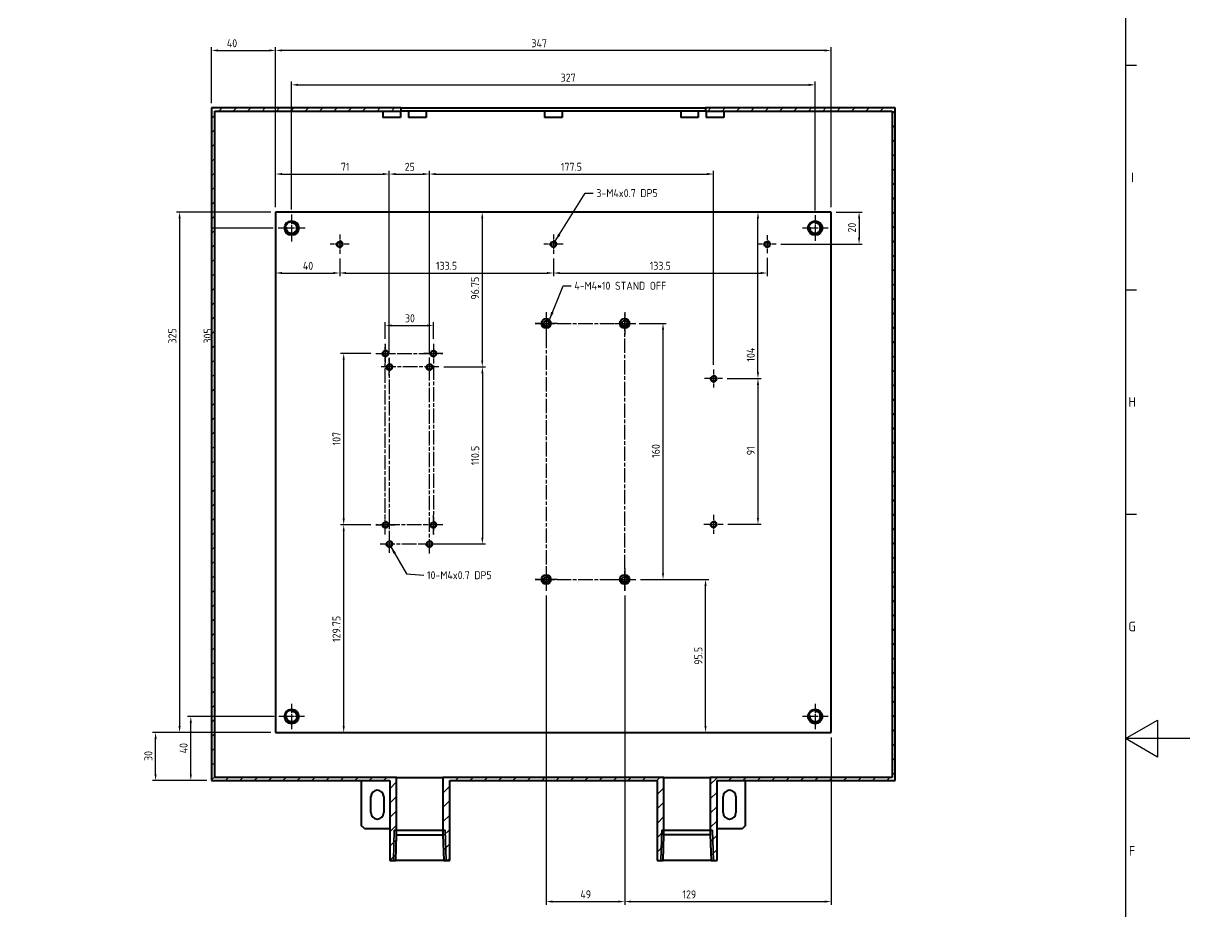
# Model space of a CAD drawing. Header units: millimetres. Extents: x 0 to 2378, y 0 to 1682.
# Drawn here: x 1649 to 2378, y 733 to 1288 of the extents above; entities that cross this region are included whole.
import ezdxf

# ---------------------------------------------------------------- set-up
doc = ezdxf.new("R2010")
doc.units = ezdxf.units.MM
doc.header["$LTSCALE"] = 2
doc.linetypes.add('CHAIN', pattern=[0.3543, 0.2362, -0.0295, 0.0591, -0.0295])
doc.layers.get('0').update_dxf_attribs({"color": 3, "lineweight": 25})
for name, color, linetype, lineweight in [('가시적인 것(ISO)', 3, 'Continuous', 40), ('가시적인 좁은 것(ISO)', 3, 'Continuous', 35), ('경계(ISO)', 7, 'Continuous', 25), ('기호(ISO)', 5, 'Continuous', 25), ('중심 표식(ISO)', 1, 'Continuous', 25), ('중심선(ISO)', 1, 'Continuous', 25), ('치수(ISO)', 2, 'Continuous', 25), ('해치(ISO)', 7, 'Continuous', 18)]:
    doc.layers.add(name, color=color, linetype=linetype, lineweight=lineweight)
doc.styles.add('문자 텍스트_M2B', font='isocp.shx')
doc.styles.add('치수 텍스트_PSTEK_POSCO', font='isocp.shx')
doc.dimstyles.new('치수_PSTEK_POSCO', dxfattribs={"dimscale": 2, "dimtxt": 2.5, "dimasz": 2, "dimexe": 1, "dimexo": 1.5, "dimgap": 1, "dimtad": 1, "dimrnd": 1e-08, "dimdsep": 46, "dimtxsty": '치수 텍스트_PSTEK_POSCO', "dimcen": 0.09, "dimdle": 10, "dimclrd": 7, "dimclre": 7, "dimclrt": 2, "dimadec": 1, "dimazin": 2, "dimtfac": 1, "dimtmove": 0, "dimatfit": 3, "dimfxl": 0, "dimtolj": 1, "dimlwd": -1, "dimlwe": -1, "dimarcsym": 0})
doc.dimstyles.new('치수_PSTEK_POSCO$7', dxfattribs={"dimscale": 2, "dimtxt": 2.5, "dimasz": 2.5, "dimexe": 1, "dimexo": 1.5, "dimgap": 1, "dimtad": 1, "dimrnd": 1e-08, "dimdsep": 46, "dimtxsty": '치수 텍스트_PSTEK_POSCO', "dimcen": 0.09, "dimdle": 10, "dimclrd": 7, "dimclre": 7, "dimclrt": 2, "dimadec": 1, "dimazin": 2, "dimtfac": 1, "dimtmove": 0, "dimatfit": 3, "dimfxl": 0, "dimtolj": 1, "dimlwd": -1, "dimlwe": -1, "dimarcsym": 0})

# ---------------------------------------------------------------- blocks, each defined once
blk = doc.blocks.new('경계 Default Border')
at = {"layer": '경계(ISO)'}
for p, q in [((1169, 630.75), (1172.4, 630.75)), ((1169, 560.67), (1172.4, 560.67)), ((1169, 490.58), (1172.4, 490.58))]:
    blk.add_line(p, q, dxfattribs=at)
at = {"layer": '경계(ISO)', "flags": 128}
for points in [[(20, 20), (20, 821), (1169, 821), (1169, 20), (20, 20)], [(1189, 420.5), (1169, 420.5), (1179, 426.27), (1179, 414.73), (1169, 420.5)]]:
    blk.add_lwpolyline(points, dxfattribs=at)
at = {"layer": '경계(ISO)', "color": 2, "char_height": 3, "attachment_point": 7, "style": '문자 텍스트_M2B'}
for s, insert in [('I', (1170.71, 594.21)), ('H', (1169.88, 524.12)), ('G', (1169.88, 454.01)), ('F', (1170.04, 383.96))]:
    blk.add_mtext(s, dxfattribs=dict(at, insert=insert))
blk = doc.blocks.new('*D27')
at = {"layer": 'Defpoints', "color": 0, "transparency": 16777216}
for p in [(1808.6, 1159.83), (1769.1, 854.83), (1809.1, 854.83)]:
    blk.add_point(p, dxfattribs=at)
at = {"layer": '치수(ISO)', "color": 7, "transparency": 16777216}
for p, q in [((1805.6, 1159.83), (1767.1, 1159.83)), ((1769.1, 1155.83), (1769.1, 858.83)), ((1806.1, 854.83), (1767.1, 854.83))]:
    blk.add_line(p, q, dxfattribs=at)
for points in [[(1768.43, 1155.83), (1769.77, 1155.83), (1769.1, 1159.83)], [(1768.43, 858.83), (1769.77, 858.83), (1769.1, 854.83)]]:
    blk.add_solid(points, dxfattribs=at)
at = {"layer": '치수(ISO)', "color": 2, "transparency": 16777216, "insert": (1764.6, 1087.72), "char_height": 5, "attachment_point": 4, "rotation": 90, "style": '치수 텍스트_PSTEK_POSCO'}
blk.add_mtext('\\A1;305', dxfattribs=at)
blk = doc.blocks.new('*D28')
at = {"layer": 'Defpoints', "color": 0, "transparency": 16777216}
for p in [(1807.1, 1169.83), (1747.1, 844.83), (1807.1, 844.83)]:
    blk.add_point(p, dxfattribs=at)
at = {"layer": '치수(ISO)', "color": 7, "transparency": 16777216}
for p, q in [((1804.1, 1169.83), (1745.1, 1169.83)), ((1747.1, 1165.83), (1747.1, 848.83)), ((1804.1, 844.83), (1745.1, 844.83))]:
    blk.add_line(p, q, dxfattribs=at)
for points in [[(1746.43, 1165.83), (1747.77, 1165.83), (1747.1, 1169.83)], [(1746.43, 848.83), (1747.77, 848.83), (1747.1, 844.83)]]:
    blk.add_solid(points, dxfattribs=at)
at = {"layer": '치수(ISO)', "color": 2, "transparency": 16777216, "insert": (1742.6, 1087.72), "char_height": 5, "attachment_point": 4, "rotation": 90, "style": '치수 텍스트_PSTEK_POSCO'}
blk.add_mtext('\\A1;325', dxfattribs=at)
blk = doc.blocks.new('*D29')
at = {"layer": 'Defpoints', "color": 0, "transparency": 16777216}
for p in [(1754.1, 854.83), (1809.1, 854.83), (1767.1, 814.83)]:
    blk.add_point(p, dxfattribs=at)
at = {"layer": '치수(ISO)', "color": 7, "transparency": 16777216}
for p, q in [((1806.1, 854.83), (1752.1, 854.83)), ((1754.1, 818.83), (1754.1, 850.83)), ((1764.1, 814.83), (1752.1, 814.83))]:
    blk.add_line(p, q, dxfattribs=at)
for points in [[(1753.43, 850.83), (1754.77, 850.83), (1754.1, 854.83)], [(1753.43, 818.83), (1754.77, 818.83), (1754.1, 814.83)]]:
    blk.add_solid(points, dxfattribs=at)
at = {"layer": '치수(ISO)', "color": 2, "transparency": 16777216, "insert": (1749.6, 831.83), "char_height": 5, "attachment_point": 4, "rotation": 90, "style": '치수 텍스트_PSTEK_POSCO'}
blk.add_mtext('\\A1;40', dxfattribs=at)
blk = doc.blocks.new('*D30')
at = {"layer": 'Defpoints', "color": 0, "transparency": 16777216}
for p in [(1732.1, 844.83), (1807.1, 844.83), (1767.1, 814.83)]:
    blk.add_point(p, dxfattribs=at)
at = {"layer": '치수(ISO)', "color": 7, "transparency": 16777216}
for p, q in [((1804.1, 844.83), (1730.1, 844.83)), ((1732.1, 818.83), (1732.1, 840.83)), ((1764.1, 814.83), (1730.1, 814.83))]:
    blk.add_line(p, q, dxfattribs=at)
for points in [[(1731.43, 840.83), (1732.77, 840.83), (1732.1, 844.83)], [(1731.43, 818.83), (1732.77, 818.83), (1732.1, 814.83)]]:
    blk.add_solid(points, dxfattribs=at)
at = {"layer": '치수(ISO)', "color": 2, "transparency": 16777216, "insert": (1727.6, 827.08), "char_height": 5, "attachment_point": 4, "rotation": 90, "style": '치수 텍스트_PSTEK_POSCO'}
blk.add_mtext('\\A1;30', dxfattribs=at)
blk = doc.blocks.new('*D31')
at = {"layer": 'Defpoints', "color": 0, "transparency": 16777216}
for p in [(2144.1, 1249.24), (1817.1, 1168.33), (2144.1, 1167.83)]:
    blk.add_point(p, dxfattribs=at)
at = {"layer": '치수(ISO)', "color": 7, "transparency": 16777216}
for p, q in [((1817.1, 1171.33), (1817.1, 1251.24)), ((1821.1, 1249.24), (2140.1, 1249.24)), ((2144.1, 1170.83), (2144.1, 1251.24))]:
    blk.add_line(p, q, dxfattribs=at)
for points in [[(1821.1, 1249.91), (1821.1, 1248.57), (1817.1, 1249.24)], [(2140.1, 1249.91), (2140.1, 1248.57), (2144.1, 1249.24)]]:
    blk.add_solid(points, dxfattribs=at)
at = {"layer": '치수(ISO)', "color": 2, "transparency": 16777216, "insert": (1985.1, 1253.74), "char_height": 5, "attachment_point": 4, "style": '치수 텍스트_PSTEK_POSCO'}
blk.add_mtext('\\A1;327', dxfattribs=at)
blk = doc.blocks.new('*D32')
at = {"layer": 'Defpoints', "color": 0, "transparency": 16777216}
for p in [(1807.1, 1270.71), (1807.1, 1169.83), (2154.1, 1169.83)]:
    blk.add_point(p, dxfattribs=at)
at = {"layer": '치수(ISO)', "color": 7, "transparency": 16777216}
for p, q in [((1807.1, 1172.83), (1807.1, 1272.71)), ((2150.1, 1270.71), (1811.1, 1270.71)), ((2154.1, 1172.83), (2154.1, 1272.71))]:
    blk.add_line(p, q, dxfattribs=at)
for points in [[(1811.1, 1271.38), (1811.1, 1270.05), (1807.1, 1270.71)], [(2150.1, 1271.38), (2150.1, 1270.05), (2154.1, 1270.71)]]:
    blk.add_solid(points, dxfattribs=at)
at = {"layer": '치수(ISO)', "color": 2, "transparency": 16777216, "insert": (1966.85, 1275.21), "char_height": 5, "attachment_point": 4, "style": '치수 텍스트_PSTEK_POSCO'}
blk.add_mtext('\\A1;347', dxfattribs=at)
blk = doc.blocks.new('*D33')
at = {"layer": 'Defpoints', "color": 0, "transparency": 16777216}
for p in [(1878.1, 1193.56), (1807.1, 1169.83), (1878.1, 1078.7)]:
    blk.add_point(p, dxfattribs=at)
at = {"layer": '치수(ISO)', "color": 7, "transparency": 16777216}
for p, q in [((1807.1, 1172.83), (1807.1, 1195.56)), ((1878.1, 1081.7), (1878.1, 1195.56)), ((1811.1, 1193.56), (1874.1, 1193.56))]:
    blk.add_line(p, q, dxfattribs=at)
for points in [[(1811.1, 1194.22), (1811.1, 1192.89), (1807.1, 1193.56)], [(1874.1, 1194.22), (1874.1, 1192.89), (1878.1, 1193.56)]]:
    blk.add_solid(points, dxfattribs=at)
at = {"layer": '치수(ISO)', "color": 2, "transparency": 16777216, "insert": (1847.85, 1198.06), "char_height": 5, "attachment_point": 4, "style": '치수 텍스트_PSTEK_POSCO'}
blk.add_mtext('\\A1;71', dxfattribs=at)
blk = doc.blocks.new('*D34')
at = {"layer": 'Defpoints', "color": 0, "transparency": 16777216}
for p in [(1903.1, 1193.56), (1878.1, 1078.7), (1903.1, 1079.08)]:
    blk.add_point(p, dxfattribs=at)
at = {"layer": '치수(ISO)', "color": 7, "transparency": 16777216}
for p, q in [((1878.1, 1081.7), (1878.1, 1195.56)), ((1903.1, 1082.08), (1903.1, 1195.56)), ((1882.1, 1193.56), (1899.1, 1193.56))]:
    blk.add_line(p, q, dxfattribs=at)
for points in [[(1882.1, 1194.22), (1882.1, 1192.89), (1878.1, 1193.56)], [(1899.1, 1194.22), (1899.1, 1192.89), (1903.1, 1193.56)]]:
    blk.add_solid(points, dxfattribs=at)
at = {"layer": '치수(ISO)', "color": 2, "transparency": 16777216, "insert": (1887.68, 1198.06), "char_height": 5, "attachment_point": 4, "style": '치수 텍스트_PSTEK_POSCO'}
blk.add_mtext('\\A1;25', dxfattribs=at)
blk = doc.blocks.new('*D35')
at = {"layer": 'Defpoints', "color": 0, "transparency": 16777216}
for p in [(1981.71, 1169.83), (1909.1, 1073.08), (1936.14, 1073.08)]:
    blk.add_point(p, dxfattribs=at)
at = {"layer": '치수(ISO)', "color": 7, "transparency": 16777216}
for p, q in [((1936.14, 1165.83), (1936.14, 1077.08)), ((1912.1, 1073.08), (1938.14, 1073.08))]:
    blk.add_line(p, q, dxfattribs=at)
for points in [[(1935.48, 1165.83), (1936.81, 1165.83), (1936.14, 1169.83)], [(1935.48, 1077.08), (1936.81, 1077.08), (1936.14, 1073.08)]]:
    blk.add_solid(points, dxfattribs=at)
at = {"layer": '치수(ISO)', "color": 2, "transparency": 16777216, "insert": (1931.64, 1115.12), "char_height": 5, "attachment_point": 4, "rotation": 90, "style": '치수 텍스트_PSTEK_POSCO'}
blk.add_mtext('\\A1;96.75', dxfattribs=at)
blk = doc.blocks.new('*D36')
at = {"layer": 'Defpoints', "color": 0, "transparency": 16777216}
for p in [(1909.1, 1073.08), (1903.1, 962.58), (1936.24, 962.58)]:
    blk.add_point(p, dxfattribs=at)
at = {"layer": '치수(ISO)', "color": 7, "transparency": 16777216}
for p, q in [((1912.1, 1073.08), (1938.24, 1073.08)), ((1936.24, 1069.08), (1936.24, 966.58)), ((1906.1, 962.58), (1938.24, 962.58))]:
    blk.add_line(p, q, dxfattribs=at)
for points in [[(1935.57, 1069.08), (1936.9, 1069.08), (1936.24, 1073.08)], [(1935.57, 966.58), (1936.9, 966.58), (1936.24, 962.58)]]:
    blk.add_solid(points, dxfattribs=at)
at = {"layer": '치수(ISO)', "color": 2, "transparency": 16777216, "insert": (1931.74, 1011.72), "char_height": 5, "attachment_point": 4, "rotation": 90, "style": '치수 텍스트_PSTEK_POSCO'}
blk.add_mtext('\\A1;110.5', dxfattribs=at)
blk = doc.blocks.new('*D37')
at = {"layer": 'Defpoints', "color": 0, "transparency": 16777216}
for p in [(2086.22, 1065.83), (2086.6, 974.83), (2108.36, 974.83)]:
    blk.add_point(p, dxfattribs=at)
at = {"layer": '치수(ISO)', "color": 7, "transparency": 16777216}
for p, q in [((2089.22, 1065.83), (2110.36, 1065.83)), ((2108.36, 1061.83), (2108.36, 978.83)), ((2089.6, 974.83), (2110.36, 974.83))]:
    blk.add_line(p, q, dxfattribs=at)
for points in [[(2107.69, 1061.83), (2109.02, 1061.83), (2108.36, 1065.83)], [(2107.69, 978.83), (2109.02, 978.83), (2108.36, 974.83)]]:
    blk.add_solid(points, dxfattribs=at)
at = {"layer": '치수(ISO)', "color": 2, "transparency": 16777216, "insert": (2103.86, 1017.97), "char_height": 5, "attachment_point": 4, "rotation": 90, "style": '치수 텍스트_PSTEK_POSCO'}
blk.add_mtext('\\A1;91', dxfattribs=at)
blk = doc.blocks.new('*D38')
at = {"layer": 'Defpoints', "color": 0, "transparency": 16777216}
for p in [(2103.01, 1169.83), (2108.36, 1169.83), (2086.22, 1065.83)]:
    blk.add_point(p, dxfattribs=at)
at = {"layer": '치수(ISO)', "color": 7, "transparency": 16777216}
for p, q in [((2108.36, 1069.83), (2108.36, 1165.83)), ((2089.22, 1065.83), (2110.36, 1065.83))]:
    blk.add_line(p, q, dxfattribs=at)
for points in [[(2107.69, 1165.83), (2109.02, 1165.83), (2108.36, 1169.83)], [(2107.69, 1069.83), (2109.02, 1069.83), (2108.36, 1065.83)]]:
    blk.add_solid(points, dxfattribs=at)
at = {"layer": '치수(ISO)', "color": 2, "transparency": 16777216, "insert": (2103.86, 1076.4), "char_height": 5, "attachment_point": 4, "rotation": 90, "style": '치수 텍스트_PSTEK_POSCO'}
blk.add_mtext('\\A1;104', dxfattribs=at)
blk = doc.blocks.new('*D39')
at = {"layer": 'Defpoints', "color": 0, "transparency": 16777216}
for p in [(2080.6, 1193.56), (1903.1, 1079.08), (2080.6, 1071.45)]:
    blk.add_point(p, dxfattribs=at)
at = {"layer": '치수(ISO)', "color": 7, "transparency": 16777216}
for p, q in [((1903.1, 1082.08), (1903.1, 1195.56)), ((2080.6, 1074.45), (2080.6, 1195.56)), ((1907.1, 1193.56), (2076.6, 1193.56))]:
    blk.add_line(p, q, dxfattribs=at)
for points in [[(1907.1, 1194.22), (1907.1, 1192.89), (1903.1, 1193.56)], [(2076.6, 1194.22), (2076.6, 1192.89), (2080.6, 1193.56)]]:
    blk.add_solid(points, dxfattribs=at)
at = {"layer": '치수(ISO)', "color": 2, "transparency": 16777216, "insert": (1985.25, 1198.06), "char_height": 5, "attachment_point": 4, "style": '치수 텍스트_PSTEK_POSCO'}
blk.add_mtext('\\A1;177.5', dxfattribs=at)
blk = doc.blocks.new('*D40')
at = {"layer": 'Defpoints', "color": 0, "transparency": 16777216}
for p in [(1807.1, 1270.71), (1767.1, 1234.83), (1807.1, 1169.83)]:
    blk.add_point(p, dxfattribs=at)
at = {"layer": '치수(ISO)', "color": 7, "transparency": 16777216}
for p, q in [((1767.1, 1237.83), (1767.1, 1272.71)), ((1771.1, 1270.71), (1803.1, 1270.71)), ((1807.1, 1172.83), (1807.1, 1272.71))]:
    blk.add_line(p, q, dxfattribs=at)
for points in [[(1771.1, 1271.38), (1771.1, 1270.05), (1767.1, 1270.71)], [(1803.1, 1271.38), (1803.1, 1270.05), (1807.1, 1270.71)]]:
    blk.add_solid(points, dxfattribs=at)
at = {"layer": '치수(ISO)', "color": 2, "transparency": 16777216, "insert": (1776.6, 1275.21), "char_height": 5, "attachment_point": 4, "style": '치수 텍스트_PSTEK_POSCO'}
blk.add_mtext('\\A1;40', dxfattribs=at)
blk = doc.blocks.new('*D74')
at = {"layer": 'Defpoints', "color": 0, "transparency": 16777216}
for p in [(1976.1, 933.38), (2025.1, 933.38), (2025.1, 739.27)]:
    blk.add_point(p, dxfattribs=at)
at = {"layer": '치수(ISO)', "color": 7, "transparency": 16777216}
for p, q in [((1976.1, 930.38), (1976.1, 737.27)), ((2025.1, 930.38), (2025.1, 737.27)), ((1980.1, 739.27), (2021.1, 739.27))]:
    blk.add_line(p, q, dxfattribs=at)
for points in [[(1980.1, 739.94), (1980.1, 738.61), (1976.1, 739.27)], [(2021.1, 739.94), (2021.1, 738.61), (2025.1, 739.27)]]:
    blk.add_solid(points, dxfattribs=at)
at = {"layer": '치수(ISO)', "color": 2, "transparency": 16777216, "insert": (1997.42, 743.77), "char_height": 5, "attachment_point": 4, "style": '치수 텍스트_PSTEK_POSCO'}
blk.add_mtext('\\A1;49', dxfattribs=at)
blk = doc.blocks.new('*D75')
at = {"layer": 'Defpoints', "color": 0, "transparency": 16777216}
for p in [(2025.1, 933.38), (2154.1, 844.83), (2154.1, 739.27)]:
    blk.add_point(p, dxfattribs=at)
at = {"layer": '치수(ISO)', "color": 7, "transparency": 16777216}
for p, q in [((2025.1, 930.38), (2025.1, 737.27)), ((2154.1, 841.83), (2154.1, 737.27)), ((2029.1, 739.27), (2150.1, 739.27))]:
    blk.add_line(p, q, dxfattribs=at)
for points in [[(2029.1, 739.94), (2029.1, 738.61), (2025.1, 739.27)], [(2150.1, 739.94), (2150.1, 738.61), (2154.1, 739.27)]]:
    blk.add_solid(points, dxfattribs=at)
at = {"layer": '치수(ISO)', "color": 2, "transparency": 16777216, "insert": (2061.17, 743.77), "char_height": 5, "attachment_point": 4, "style": '치수 텍스트_PSTEK_POSCO'}
blk.add_mtext('\\A1;129', dxfattribs=at)
blk = doc.blocks.new('*D76')
at = {"layer": 'Defpoints', "color": 0, "transparency": 16777216}
for p in [(2032.05, 940.33), (2075.6, 940.33), (2075.6, 844.83)]:
    blk.add_point(p, dxfattribs=at)
at = {"layer": '치수(ISO)', "color": 7, "transparency": 16777216}
for p, q in [((2035.05, 940.33), (2077.6, 940.33)), ((2075.6, 848.83), (2075.6, 936.33))]:
    blk.add_line(p, q, dxfattribs=at)
for points in [[(2074.94, 936.33), (2076.27, 936.33), (2075.6, 940.33)], [(2074.94, 848.83), (2076.27, 848.83), (2075.6, 844.83)]]:
    blk.add_solid(points, dxfattribs=at)
at = {"layer": '치수(ISO)', "color": 2, "transparency": 16777216, "insert": (2071.1, 887.12), "char_height": 5, "attachment_point": 4, "rotation": 90, "style": '치수 텍스트_PSTEK_POSCO'}
blk.add_mtext('\\A1;95.5', dxfattribs=at)
blk = doc.blocks.new('*D77')
at = {"layer": 'Defpoints', "color": 0, "transparency": 16777216}
for p in [(2031.1, 1100.33), (2049.05, 1100.33), (2032.05, 940.33)]:
    blk.add_point(p, dxfattribs=at)
at = {"layer": '치수(ISO)', "color": 7, "transparency": 16777216}
for p, q in [((2034.1, 1100.33), (2051.05, 1100.33)), ((2049.05, 944.33), (2049.05, 1096.33)), ((2035.05, 940.33), (2051.05, 940.33))]:
    blk.add_line(p, q, dxfattribs=at)
for points in [[(2048.38, 1096.33), (2049.71, 1096.33), (2049.05, 1100.33)], [(2048.38, 944.33), (2049.71, 944.33), (2049.05, 940.33)]]:
    blk.add_solid(points, dxfattribs=at)
at = {"layer": '치수(ISO)', "color": 2, "transparency": 16777216, "insert": (2044.55, 1016.33), "char_height": 5, "attachment_point": 4, "rotation": 90, "style": '치수 텍스트_PSTEK_POSCO'}
blk.add_mtext('\\A1;160', dxfattribs=at)
blk = doc.blocks.new('*D169')
at = {"layer": 'Defpoints', "color": 0, "transparency": 16777216}
for p in [(1847.1, 1143.83), (1807.1, 1131.75), (1847.1, 1131.75)]:
    blk.add_point(p, dxfattribs=at)
at = {"layer": '치수(ISO)', "color": 7, "transparency": 16777216}
for p, q in [((1847.1, 1140.83), (1847.1, 1129.75)), ((1811.1, 1131.75), (1843.1, 1131.75))]:
    blk.add_line(p, q, dxfattribs=at)
for points in [[(1811.1, 1132.42), (1811.1, 1131.09), (1807.1, 1131.75)], [(1843.1, 1132.42), (1843.1, 1131.09), (1847.1, 1131.75)]]:
    blk.add_solid(points, dxfattribs=at)
at = {"layer": '치수(ISO)', "color": 2, "transparency": 16777216, "insert": (1824.1, 1136.25), "char_height": 5, "attachment_point": 4, "style": '치수 텍스트_PSTEK_POSCO'}
blk.add_mtext('\\A1;40', dxfattribs=at)
blk = doc.blocks.new('*D170')
at = {"layer": 'Defpoints', "color": 0, "transparency": 16777216}
for p in [(1847.1, 1143.83), (1980.6, 1143.83), (1980.6, 1131.75)]:
    blk.add_point(p, dxfattribs=at)
at = {"layer": '치수(ISO)', "color": 7, "transparency": 16777216}
for p, q in [((1847.1, 1140.83), (1847.1, 1129.75)), ((1980.6, 1140.83), (1980.6, 1129.75)), ((1851.1, 1131.75), (1976.6, 1131.75))]:
    blk.add_line(p, q, dxfattribs=at)
for points in [[(1851.1, 1132.42), (1851.1, 1131.09), (1847.1, 1131.75)], [(1976.6, 1132.42), (1976.6, 1131.09), (1980.6, 1131.75)]]:
    blk.add_solid(points, dxfattribs=at)
at = {"layer": '치수(ISO)', "color": 2, "transparency": 16777216, "insert": (1907.25, 1136.25), "char_height": 5, "attachment_point": 4, "style": '치수 텍스트_PSTEK_POSCO'}
blk.add_mtext('\\A1;133.5', dxfattribs=at)
blk = doc.blocks.new('*D171')
at = {"layer": 'Defpoints', "color": 0, "transparency": 16777216}
for p in [(1980.6, 1143.83), (2114.1, 1144.21), (2114.1, 1131.75)]:
    blk.add_point(p, dxfattribs=at)
at = {"layer": '치수(ISO)', "color": 7, "transparency": 16777216}
for p, q in [((1980.6, 1140.83), (1980.6, 1129.75)), ((2114.1, 1141.21), (2114.1, 1129.75)), ((1984.6, 1131.75), (2110.1, 1131.75))]:
    blk.add_line(p, q, dxfattribs=at)
for points in [[(1984.6, 1132.42), (1984.6, 1131.09), (1980.6, 1131.75)], [(2110.1, 1132.42), (2110.1, 1131.09), (2114.1, 1131.75)]]:
    blk.add_solid(points, dxfattribs=at)
at = {"layer": '치수(ISO)', "color": 2, "transparency": 16777216, "insert": (2040.75, 1136.25), "char_height": 5, "attachment_point": 4, "style": '치수 텍스트_PSTEK_POSCO'}
blk.add_mtext('\\A1;133.5', dxfattribs=at)
blk = doc.blocks.new('*D172')
at = {"layer": 'Defpoints', "color": 0, "transparency": 16777216}
for p in [(2154.1, 1169.83), (2119.72, 1149.83), (2171.52, 1149.83)]:
    blk.add_point(p, dxfattribs=at)
at = {"layer": '치수(ISO)', "color": 7, "transparency": 16777216}
for p, q in [((2157.1, 1169.83), (2173.52, 1169.83)), ((2171.52, 1165.83), (2171.52, 1153.83)), ((2122.72, 1149.83), (2173.52, 1149.83))]:
    blk.add_line(p, q, dxfattribs=at)
for points in [[(2170.85, 1165.83), (2172.18, 1165.83), (2171.52, 1169.83)], [(2170.85, 1153.83), (2172.18, 1153.83), (2171.52, 1149.83)]]:
    blk.add_solid(points, dxfattribs=at)
at = {"layer": '치수(ISO)', "color": 2, "transparency": 16777216, "insert": (2167.02, 1157.01), "char_height": 5, "attachment_point": 4, "rotation": 90, "style": '치수 텍스트_PSTEK_POSCO'}
blk.add_mtext('\\A1;20', dxfattribs=at)
blk = doc.blocks.new('*D178')
at = {"layer": 'Defpoints', "color": 0, "transparency": 16777216}
for p in [(1849.6, 974.58), (1869.6, 974.58), (1849.6, 844.83)]:
    blk.add_point(p, dxfattribs=at)
at = {"layer": '치수(ISO)', "color": 7, "transparency": 16777216}
for p, q in [((1866.6, 974.58), (1847.6, 974.58)), ((1849.6, 848.83), (1849.6, 970.58))]:
    blk.add_line(p, q, dxfattribs=at)
for points in [[(1848.93, 970.58), (1850.27, 970.58), (1849.6, 974.58)], [(1848.93, 848.83), (1850.27, 848.83), (1849.6, 844.83)]]:
    blk.add_solid(points, dxfattribs=at)
at = {"layer": '치수(ISO)', "color": 2, "transparency": 16777216, "insert": (1845.1, 901.34), "char_height": 5, "attachment_point": 4, "rotation": 90, "style": '치수 텍스트_PSTEK_POSCO'}
blk.add_mtext('\\A1;129.75', dxfattribs=at)
blk = doc.blocks.new('*D179')
at = {"layer": 'Defpoints', "color": 0, "transparency": 16777216}
for p in [(1849.6, 1081.58), (1869.6, 1081.58), (1869.6, 974.58)]:
    blk.add_point(p, dxfattribs=at)
at = {"layer": '치수(ISO)', "color": 7, "transparency": 16777216}
for p, q in [((1866.6, 1081.58), (1847.6, 1081.58)), ((1849.6, 978.58), (1849.6, 1077.58)), ((1866.6, 974.58), (1847.6, 974.58))]:
    blk.add_line(p, q, dxfattribs=at)
for points in [[(1848.93, 1077.58), (1850.27, 1077.58), (1849.6, 1081.58)], [(1848.93, 978.58), (1850.27, 978.58), (1849.6, 974.58)]]:
    blk.add_solid(points, dxfattribs=at)
at = {"layer": '치수(ISO)', "color": 2, "transparency": 16777216, "insert": (1845.1, 1024.08), "char_height": 5, "attachment_point": 4, "rotation": 90, "style": '치수 텍스트_PSTEK_POSCO'}
blk.add_mtext('\\A1;107', dxfattribs=at)
blk = doc.blocks.new('*D180')
at = {"layer": 'Defpoints', "color": 0, "transparency": 16777216}
for p in [(1905.6, 1098.97), (1875.6, 1087.58), (1905.6, 1087.58)]:
    blk.add_point(p, dxfattribs=at)
at = {"layer": '치수(ISO)', "color": 7, "transparency": 16777216}
for p, q in [((1875.6, 1090.58), (1875.6, 1100.97)), ((1905.6, 1090.58), (1905.6, 1100.97)), ((1879.6, 1098.97), (1901.6, 1098.97))]:
    blk.add_line(p, q, dxfattribs=at)
for points in [[(1879.6, 1099.64), (1879.6, 1098.31), (1875.6, 1098.97)], [(1901.6, 1099.64), (1901.6, 1098.31), (1905.6, 1098.97)]]:
    blk.add_solid(points, dxfattribs=at)
at = {"layer": '치수(ISO)', "color": 2, "transparency": 16777216, "insert": (1887.85, 1103.47), "char_height": 5, "attachment_point": 4, "style": '치수 텍스트_PSTEK_POSCO'}
blk.add_mtext('\\A1;30', dxfattribs=at)

msp = doc.modelspace()

# ---------------------------------------------------------------- hatches: boundary and pattern name
at = {"layer": '해치(ISO)'}
h = msp.add_hatch(dxfattribs=at)
h.set_pattern_fill('ANSI31', color=256, scale=50.8, style=0)
h.set_pattern_definition([(45, (0, 0), (-4.490128, 4.490128), [])])
h.paths.add_polyline_path([(2078.5993, 816.8283), (2078.5993, 780.9203), (2079.1022, 764.8283), (2082.8493, 764.8283), (2082.8493, 814.8283), (2194.0993, 814.8283), (2194.0993, 1234.8283), (2075.5993, 1234.8283), (2075.5993, 1232.8283), (2192.0993, 1232.8283), (2192.0993, 816.8283)])
h.paths.add_polyline_path([(2049.5993, 780.9203), (2049.5993, 816.8283), (1911.5993, 816.8283), (1911.5993, 780.9203), (1912.1022, 764.8283), (1915.8493, 764.8283), (1915.8493, 814.8283), (2045.3493, 814.8283), (2045.3493, 764.8283), (2049.0965, 764.8283)])
h.paths.add_polyline_path([(1769.0993, 816.8283), (1769.0993, 1232.8283), (1885.5993, 1232.8283), (1885.5993, 1234.8283), (1767.0993, 1234.8283), (1767.0993, 814.8283), (1878.3493, 814.8283), (1878.3493, 764.8283), (1882.0965, 764.8283), (1882.5993, 780.9203), (1882.5993, 816.8283)])

# ---------------------------------------------------------------- linework, layer by layer
at = {"layer": '가시적인 것(ISO)'}
for p, q in [((1885.5993, 1234.8283), (1767.0993, 1234.8283)), ((1767.0993, 1234.8283), (1767.0993, 814.8283)), ((1769.0993, 816.8283), (1769.0993, 1232.8283)), ((1769.0993, 1232.8283), (1885.5993, 1232.8283)), ((1874.0993, 1232.8283), (1874.0993, 1228.8283)), ((1885.0993, 1232.8283), (1885.0993, 1228.8283)), ((1885.5993, 1232.8283), (1885.5993, 1234.8283)), ((1885.5993, 1234.8283), (2075.5993, 1234.8283)), ((2075.5993, 1232.8283), (1885.5993, 1232.8283)), ((1890.0993, 1232.8283), (1890.0993, 1228.8283)), ((1901.0993, 1232.8283), (1901.0993, 1228.8283)), ((1975.0993, 1232.8283), (1975.0993, 1228.8283)), ((1986.0993, 1232.8283), (1986.0993, 1228.8283)), ((2060.0993, 1232.8283), (2060.0993, 1228.8283)), ((2071.0993, 1232.8283), (2071.0993, 1228.8283)), ((2194.0993, 1234.8283), (2075.5993, 1234.8283)), ((2075.5993, 1234.8283), (2075.5993, 1232.8283)), ((2075.5993, 1232.8283), (2192.0993, 1232.8283)), ((2076.0993, 1232.8283), (2076.0993, 1228.8283)), ((2087.0993, 1232.8283), (2087.0993, 1228.8283)), ((2192.0993, 1232.8283), (2192.0993, 816.8283)), ((2194.0993, 814.8283), (2194.0993, 1234.8283)), ((1885.0993, 1228.8283), (1874.0993, 1228.8283)), ((1901.0993, 1228.8283), (1890.0993, 1228.8283)), ((1986.0993, 1228.8283), (1975.0993, 1228.8283)), ((2071.0993, 1228.8283), (2060.0993, 1228.8283)), ((2087.0993, 1228.8283), (2076.0993, 1228.8283)), ((1807.0993, 1169.8283), (1807.0993, 844.8283)), ((2154.0993, 1169.8283), (1807.0993, 1169.8283)), ((2154.0993, 844.8283), (2154.0993, 1169.8283)), ((1807.0993, 844.8283), (2154.0993, 844.8283)), ((1882.5993, 816.8283), (1769.0993, 816.8283)), ((1882.5993, 780.9203), (1882.5993, 816.8283)), ((1882.5993, 816.8283), (1911.5993, 816.8283)), ((2049.5993, 816.8283), (1911.5993, 816.8283)), ((1911.5993, 816.8283), (1911.5993, 780.9203)), ((2049.5993, 780.9203), (2049.5993, 816.8283)), ((2049.5993, 816.8283), (2078.5993, 816.8283)), ((2078.5993, 816.8283), (2078.5993, 780.9203)), ((2192.0993, 816.8283), (2078.5993, 816.8283)), ((1767.0993, 814.8283), (1878.3493, 814.8283)), ((1860.5993, 814.8283), (1860.5993, 811.8283)), ((1860.5993, 811.8283), (1860.5993, 786.8283)), ((1878.3493, 814.8283), (1878.3493, 764.8283)), ((1915.8493, 764.8283), (1915.8493, 814.8283)), ((1915.8493, 814.8283), (2045.3493, 814.8283)), ((2045.3493, 814.8283), (2045.3493, 764.8283)), ((2082.8493, 764.8283), (2082.8493, 814.8283)), ((2082.8493, 814.8283), (2194.0993, 814.8283)), ((2100.5993, 811.8283), (2100.5993, 814.8283)), ((2100.5993, 786.8283), (2100.5993, 811.8283)), ((1866.5993, 794.8283), (1866.5993, 804.8283)), ((1874.5993, 804.8283), (1874.5993, 794.8283)), ((2086.5993, 794.8283), (2086.5993, 804.8283)), ((2094.5993, 804.8283), (2094.5993, 794.8283)), ((1862.5993, 784.8283), (1860.5993, 786.8283)), ((2100.5993, 786.8283), (2098.5993, 784.8283)), ((1862.5993, 784.8283), (1878.3493, 784.8283)), ((1881.2136, 783.9283), (1912.9851, 783.9283)), ((1882.0965, 764.8283), (1882.5993, 780.9203)), ((1882.5993, 780.9203), (1911.5993, 780.9203)), ((1911.5993, 780.9203), (1912.1022, 764.8283)), ((2048.2136, 783.9283), (2079.9851, 783.9283)), ((2049.0965, 764.8283), (2049.5993, 780.9203)), ((2078.5993, 780.9203), (2049.5993, 780.9203)), ((2078.5993, 780.9203), (2079.1022, 764.8283)), ((2082.8493, 784.8283), (2098.5993, 784.8283)), ((1878.3493, 764.8283), (1882.0965, 764.8283)), ((1912.1022, 764.8283), (1882.0965, 764.8283)), ((1912.1022, 764.8283), (1915.8493, 764.8283)), ((2045.3493, 764.8283), (2049.0965, 764.8283)), ((2079.1022, 764.8283), (2049.0965, 764.8283)), ((2079.1022, 764.8283), (2082.8493, 764.8283))]:
    msp.add_line(p, q, dxfattribs=at)
for centre, radius in [((1817.0993, 1159.8283), 4.5), ((1817.0993, 1159.8283), 4), ((2144.0993, 1159.8283), 4.5), ((2144.0993, 1159.8283), 4), ((1847.0993, 1149.8283), 1.621), ((1980.5993, 1149.8283), 1.621), ((2114.0993, 1149.8283), 1.621), ((1976.0993, 1100.3283), 2.95), ((1976.0993, 1100.3283), 1.621), ((2025.0993, 1100.3283), 2.95), ((2025.0993, 1100.3283), 1.621), ((1875.5993, 1081.5783), 1.621), ((1905.5993, 1081.5783), 1.621), ((1878.0993, 1073.0783), 1.621), ((1903.0993, 1073.0783), 1.621), ((2080.5993, 1065.8283), 1.621), ((1875.5993, 974.5783), 1.621), ((1905.5993, 974.5783), 1.621), ((2080.5993, 974.8283), 1.621), ((1878.0993, 962.5783), 1.621), ((1903.0993, 962.5783), 1.621), ((1976.0993, 940.3283), 2.95), ((1976.0993, 940.3283), 1.621), ((2025.0993, 940.3283), 2.95), ((2025.0993, 940.3283), 1.621), ((1817.0993, 854.8283), 4.5), ((1817.0993, 854.8283), 4), ((2144.0993, 854.8283), 4.5), ((2144.0993, 854.8283), 4)]:
    msp.add_circle(centre, radius, dxfattribs=at)
for centre, start, end in [((1870.5993, 804.8283), 0, 180), ((2090.5993, 804.8283), 0, 180), ((1870.5993, 794.8283), 180, 0), ((2090.5993, 794.8283), 180, 0)]:
    msp.add_arc(centre, 4, start, end, dxfattribs=at)
at = {"layer": '가시적인 좁은 것(ISO)'}
for p, q in [((1881.2136, 783.9283), (1880.6167, 764.8283)), ((1913.5819, 764.8283), (1912.9851, 783.9283)), ((2048.2136, 783.9283), (2047.6167, 764.8283)), ((2080.5819, 764.8283), (2079.9851, 783.9283))]:
    msp.add_line(p, q, dxfattribs=at)
for centre, radius in [((1817.0993, 1159.8283), 3.256), ((2144.0993, 1159.8283), 3.256), ((1847.0993, 1149.8283), 2), ((1980.5993, 1149.8283), 2), ((2114.0993, 1149.8283), 2), ((1976.0993, 1100.3283), 2), ((2025.0993, 1100.3283), 2), ((1875.5993, 1081.5783), 2), ((1905.5993, 1081.5783), 2), ((1878.0993, 1073.0783), 2), ((1903.0993, 1073.0783), 2), ((2080.5993, 1065.8283), 2), ((1875.5993, 974.5783), 2), ((1905.5993, 974.5783), 2), ((2080.5993, 974.8283), 2), ((1878.0993, 962.5783), 2), ((1903.0993, 962.5783), 2), ((1976.0993, 940.3283), 2), ((2025.0993, 940.3283), 2), ((1817.0993, 854.8283), 3.256), ((2144.0993, 854.8283), 3.256)]:
    msp.add_arc(centre, radius, 170, 80, dxfattribs=at)
at = {"layer": '중심 표식(ISO)', "linetype": 'CHAIN', "ltscale": 9.445163}
for p, q in [((1817.0993, 1168.3283), (1817.0993, 1151.3283)), ((1825.5993, 1159.8283), (1808.5993, 1159.8283))]:
    msp.add_line(p, q, dxfattribs=at)
at = {"layer": '중심 표식(ISO)', "linetype": 'CHAIN', "ltscale": 8.88956}
for p, q in [((2144.0993, 1167.8283), (2144.0993, 1151.8283)), ((2152.0993, 1159.8283), (2136.0993, 1159.8283)), ((1817.0993, 862.8283), (1817.0993, 846.8283)), ((2144.0993, 862.8283), (2144.0993, 846.8283)), ((1825.0993, 854.8283), (1809.0993, 854.8283)), ((2152.0993, 854.8283), (2136.0993, 854.8283))]:
    msp.add_line(p, q, dxfattribs=at)
at = {"layer": '중심 표식(ISO)', "linetype": 'CHAIN', "ltscale": 6.667144}
for p, q in [((1847.0993, 1155.8283), (1847.0993, 1143.8283)), ((1980.5993, 1155.8283), (1980.5993, 1143.8283)), ((1853.0993, 1149.8283), (1841.0993, 1149.8283)), ((1986.5993, 1149.8283), (1974.5993, 1149.8283)), ((2019.0993, 1100.3283), (2031.0993, 1100.3283)), ((1875.5993, 1087.5783), (1875.5993, 1075.5783)), ((1905.5993, 1087.5783), (1905.5993, 1075.5783)), ((1911.5993, 1081.5783), (1899.5993, 1081.5783)), ((1903.0993, 1067.0783), (1903.0993, 1079.0783)), ((1875.5993, 968.5783), (1875.5993, 980.5783)), ((1905.5993, 968.5783), (1905.5993, 980.5783)), ((2080.5993, 980.8283), (2080.5993, 968.8283)), ((1869.5993, 974.5783), (1881.5993, 974.5783)), ((1911.5993, 974.5783), (1899.5993, 974.5783)), ((2086.5993, 974.8283), (2074.5993, 974.8283)), ((1897.0993, 962.5783), (1909.0993, 962.5783))]:
    msp.add_line(p, q, dxfattribs=at)
at = {"layer": '중심 표식(ISO)', "linetype": 'CHAIN', "ltscale": 6.245997}
for p, q in [((2114.0993, 1155.4493), (2114.0993, 1144.2073)), ((2119.7203, 1149.8283), (2108.4783, 1149.8283)), ((1869.9783, 1081.5783), (1881.2203, 1081.5783)), ((1878.0993, 1067.4573), (1878.0993, 1078.6993)), ((2080.5993, 1071.4493), (2080.5993, 1060.2073)), ((2086.2203, 1065.8283), (2074.9783, 1065.8283)), ((1878.0993, 968.1993), (1878.0993, 956.9573))]:
    msp.add_line(p, q, dxfattribs=at)
at = {"layer": '중심 표식(ISO)', "linetype": 'CHAIN', "ltscale": 7.722792}
for p, q in [((1983.0493, 1100.3283), (1969.1493, 1100.3283)), ((1976.0993, 1107.2783), (1976.0993, 1093.3783)), ((2025.0993, 1107.2783), (2025.0993, 1093.3783)), ((1976.0993, 947.2783), (1976.0993, 933.3783)), ((2025.0993, 947.2783), (2025.0993, 933.3783)), ((1983.0493, 940.3283), (1969.1493, 940.3283)), ((2018.1493, 940.3283), (2032.0493, 940.3283))]:
    msp.add_line(p, q, dxfattribs=at)
at = {"layer": '중심선(ISO)', "linetype": 'CHAIN', "ltscale": 19.051651}
for p, q in [((1969.1493, 1100.3283), (2032.0493, 1100.3283)), ((1976.0993, 1107.2783), (1976.0993, 933.3783)), ((2025.0993, 933.3783), (2025.0993, 1106.3283)), ((1875.5993, 968.5783), (1875.5993, 1087.1993)), ((1905.5993, 1087.5783), (1905.5993, 968.5783)), ((1869.5993, 1081.5783), (1911.5993, 1081.5783)), ((1878.0993, 1078.6993), (1878.0993, 956.9573)), ((1903.0993, 956.5783), (1903.0993, 1079.0783)), ((1909.0993, 1073.0783), (1872.4783, 1073.0783)), ((1911.5993, 974.5783), (1869.5993, 974.5783)), ((1872.4783, 962.5783), (1909.0993, 962.5783)), ((1969.1493, 940.3283), (2032.0493, 940.3283))]:
    msp.add_line(p, q, dxfattribs=at)

# ---------------------------------------------------------------- block references
at = {"xscale": 2, "yscale": 2, "zscale": 2}
msp.add_blockref('경계 Default Border', (0, 0), dxfattribs=at)

# ---------------------------------------------------------------- texts
at = {"layer": '기호(ISO)', "color": 2, "char_height": 5, "attachment_point": 4, "line_spacing_factor": 0.4375, "style": '치수 텍스트_PSTEK_POSCO'}
for s, insert, width in [('{3-M4x0.7 DP5}', (2007.4532, 1181.6448), 46.02783), ('{10-M4x0.7 DP5}', (1901.5983, 943.0794), 48.832715)]:
    msp.add_mtext(s, dxfattribs=dict(at, insert=insert, width=width))
at = {"layer": '기호(ISO)', "color": 2, "insert": (1993.6331, 1123.7811), "char_height": 5, "width": 67.800951, "attachment_point": 4, "style": '치수 텍스트_PSTEK_POSCO'}
msp.add_mtext('{\\fISOCP|b0|i0;\\H5.0000;4-M4*10 STAND OFF}', dxfattribs=at)

# ---------------------------------------------------------------- dimensions: what is measured, and where the dimension line sits
at = {"layer": '치수(ISO)', "color": 7}
for base, p1, p2, angle, override, picture, middle in [((1807.0993, 1270.714), (1767.0993, 1234.8283), (1807.0993, 1169.8283), 180, {"dimdec": 2, "dimtp": 0, "dimtm": 0, "dimtdec": 2, "dimtofl": 0, "dimatfit": 1}, '*D40', (1779.5993, 1270.714)), ((1807.0993, 1270.714), (2154.0993, 1169.8283), (1807.0993, 1169.8283), 180, {"dimdec": 2, "dimtp": 0, "dimtm": 0, "dimtdec": 2, "dimtofl": 0, "dimatfit": 1}, '*D32', (1971.5993, 1270.714)), ((2144.0993, 1249.24), (1817.0993, 1168.3283), (2144.0993, 1167.8283), 180, {"dimdec": 2, "dimtp": 0, "dimtm": 0, "dimtdec": 2, "dimtofl": 0, "dimatfit": 1}, '*D31', (1989.5993, 1249.24)), ((1878.0993, 1193.5582), (1807.0993, 1169.8283), (1878.0993, 1078.6993), 180, {"dimdec": 2, "dimtp": 0, "dimtm": 0, "dimtdec": 2, "dimtofl": 0, "dimatfit": 1}, '*D33', (1850.0993, 1193.5582)), ((1903.0993, 1193.5582), (1878.0993, 1078.6993), (1903.0993, 1079.0783), 180, {"dimdec": 2, "dimtp": 0, "dimtm": 0, "dimtdec": 2, "dimtofl": 0, "dimatfit": 1}, '*D34', (1890.5993, 1193.5582)), ((2080.5993, 1193.5582), (1903.0993, 1079.0783), (2080.5993, 1071.4493), 180, {"dimdec": 2, "dimtp": 0, "dimtm": 0, "dimtdec": 2, "dimtofl": 0, "dimatfit": 1}, '*D39', (1991.8493, 1193.5582)), ((1747.0993, 844.8283), (1807.0993, 1169.8283), (1807.0993, 844.8283), 90, {"dimdec": 2, "dimtp": 0, "dimtm": 0, "dimtdec": 2, "dimtofl": 0, "dimatfit": 1}, '*D28', (1747.0993, 1092.3283)), ((1936.1422, 1073.0783), (1981.7075, 1169.8283), (1909.0993, 1073.0783), 90, {"dimdec": 2, "dimse1": 1, "dimtp": 0, "dimtm": 0, "dimtdec": 2, "dimtofl": 0, "dimatfit": 1}, '*D35', (1936.1422, 1122.3283)), ((2108.3556, 1169.8283), (2086.2203, 1065.8283), (2103.0144, 1169.8283), 90, {"dimdec": 2, "dimse2": 1, "dimtp": 0, "dimtm": 0, "dimtdec": 2, "dimtofl": 0, "dimatfit": 1}, '*D38', (2108.3556, 1080.6495)), ((2171.5159, 1149.8283), (2154.0993, 1169.8283), (2119.7203, 1149.8283), 90, {"dimdec": 2, "dimtp": 0, "dimtm": 0, "dimtdec": 2, "dimtofl": 0, "dimatfit": 1}, '*D172', (2171.5159, 1159.8283)), ((1769.0993, 854.8283), (1808.5993, 1159.8283), (1809.0993, 854.8283), 90, {"dimdec": 2, "dimtp": 0, "dimtm": 0, "dimtdec": 2, "dimtofl": 0, "dimatfit": 1}, '*D27', (1769.0993, 1092.3283)), ((1847.0993, 1131.752), (1807.0993, 1131.752), (1847.0993, 1143.8283), 180, {"dimdec": 2, "dimse1": 1, "dimtp": 0, "dimtm": 0, "dimtdec": 2, "dimtofl": 0, "dimatfit": 1}, '*D169', (1827.0993, 1131.752)), ((1980.5993, 1131.752), (1847.0993, 1143.8283), (1980.5993, 1143.8283), 180, {"dimdec": 2, "dimtp": 0, "dimtm": 0, "dimtdec": 2, "dimtofl": 0, "dimatfit": 1}, '*D170', (1913.8493, 1131.752)), ((2114.0993, 1131.752), (1980.5993, 1143.8283), (2114.0993, 1144.2073), 180, {"dimdec": 2, "dimtp": 0, "dimtm": 0, "dimtdec": 2, "dimtofl": 0, "dimatfit": 1}, '*D171', (2047.3493, 1131.752)), ((1905.5993, 1098.9746), (1875.5993, 1087.5783), (1905.5993, 1087.5783), 180, {"dimdec": 2, "dimtp": 0, "dimtm": 0, "dimtdec": 2, "dimtofl": 0, "dimatfit": 1}, '*D180', (1890.5993, 1098.9746)), ((2049.0452, 1100.3283), (2032.0493, 940.3283), (2031.0993, 1100.3283), 270, {"dimdec": 2, "dimtp": 0, "dimtm": 0, "dimtdec": 2, "dimtofl": 0, "dimatfit": 1}, '*D77', (2049.0452, 1020.3283)), ((1849.5993, 1081.5783), (1869.5993, 974.5783), (1869.5993, 1081.5783), 90, {"dimdec": 2, "dimtp": 0, "dimtm": 0, "dimtdec": 2, "dimtofl": 0, "dimatfit": 1}, '*D179', (1849.5993, 1028.0783)), ((1936.238, 962.5783), (1909.0993, 1073.0783), (1903.0993, 962.5783), 90, {"dimdec": 2, "dimtp": 0, "dimtm": 0, "dimtdec": 2, "dimtofl": 0, "dimatfit": 1}, '*D36', (1936.238, 1017.8283)), ((2108.3556, 974.8283), (2086.2203, 1065.8283), (2086.5993, 974.8283), 90, {"dimdec": 2, "dimtp": 0, "dimtm": 0, "dimtdec": 2, "dimtofl": 0, "dimatfit": 1}, '*D37', (2108.3556, 1020.3283)), ((1849.5993, 974.5783), (1849.5993, 844.8283), (1869.5993, 974.5783), 270, {"dimdec": 2, "dimse1": 1, "dimtp": 0, "dimtm": 0, "dimtdec": 2, "dimtofl": 0, "dimatfit": 1}, '*D178', (1849.5993, 909.7033)), ((2075.6022, 940.3283), (2075.6022, 844.8283), (2032.0493, 940.3283), 270, {"dimdec": 2, "dimse1": 1, "dimtp": 0, "dimtm": 0, "dimtdec": 2, "dimtofl": 0, "dimatfit": 1}, '*D76', (2075.6022, 892.5783)), ((2025.0993, 739.2734), (1976.0993, 933.3783), (2025.0993, 933.3783), 180, {"dimdec": 2, "dimtp": 0, "dimtm": 0, "dimtdec": 2, "dimtofl": 0, "dimatfit": 1}, '*D74', (2000.5993, 739.2734)), ((1754.0993, 854.8283), (1767.0993, 814.8283), (1809.0993, 854.8283), 270, {"dimdec": 2, "dimtp": 0, "dimtm": 0, "dimtdec": 2, "dimtofl": 0, "dimatfit": 1}, '*D29', (1754.0993, 834.8283)), ((1732.0993, 844.8283), (1767.0993, 814.8283), (1807.0993, 844.8283), 270, {"dimdec": 2, "dimtp": 0, "dimtm": 0, "dimtdec": 2, "dimtofl": 0, "dimatfit": 1}, '*D30', (1732.0993, 829.8283))]:
    dim = msp.add_linear_dim(base=base, p1=p1, p2=p2, angle=angle, dimstyle='치수_PSTEK_POSCO', override=override, dxfattribs=at)
    dim.commit()
    dim.dimension.update_dxf_attribs({"geometry": picture, "text_midpoint": middle, "dimtype": 160})
dim = msp.add_linear_dim(base=(2154.0993, 739.2734), p1=(2025.0993, 933.3783), p2=(2154.0993, 844.8283), dimstyle='치수_PSTEK_POSCO', override={"dimdec": 2, "dimtp": 0, "dimtm": 0, "dimtdec": 2, "dimtofl": 0, "dimatfit": 1}, dxfattribs=at)
dim.commit()
dim.dimension.update_dxf_attribs({"geometry": '*D75', "text_midpoint": (2065.3493, 739.2734), "dimtype": 160})

# ---------------------------------------------------------------- leaders
at = {"layer": '기호(ISO)', "color": 7, "annotation_type": 0, "has_hookline": 1, "hookline_direction": 0}
for points, text_width in [([(1981.5993, 1151.5603), (2000.4532, 1181.6448), (2005.4532, 1181.6448)], 39.7071), ([(1978.0676, 1102.5257), (1986.6331, 1123.7811), (1991.6331, 1123.7811)], 66.1944), ([(1878.9098, 961.1745), (1888.8724, 943.9187), (1899.5983, 943.0794)], 42.2071)]:
    msp.add_leader(points, dimstyle='치수_PSTEK_POSCO$7', override={"dimtad": 0}, dxfattribs=dict(at, text_width=text_width))

doc.saveas('drawing.dxf')
